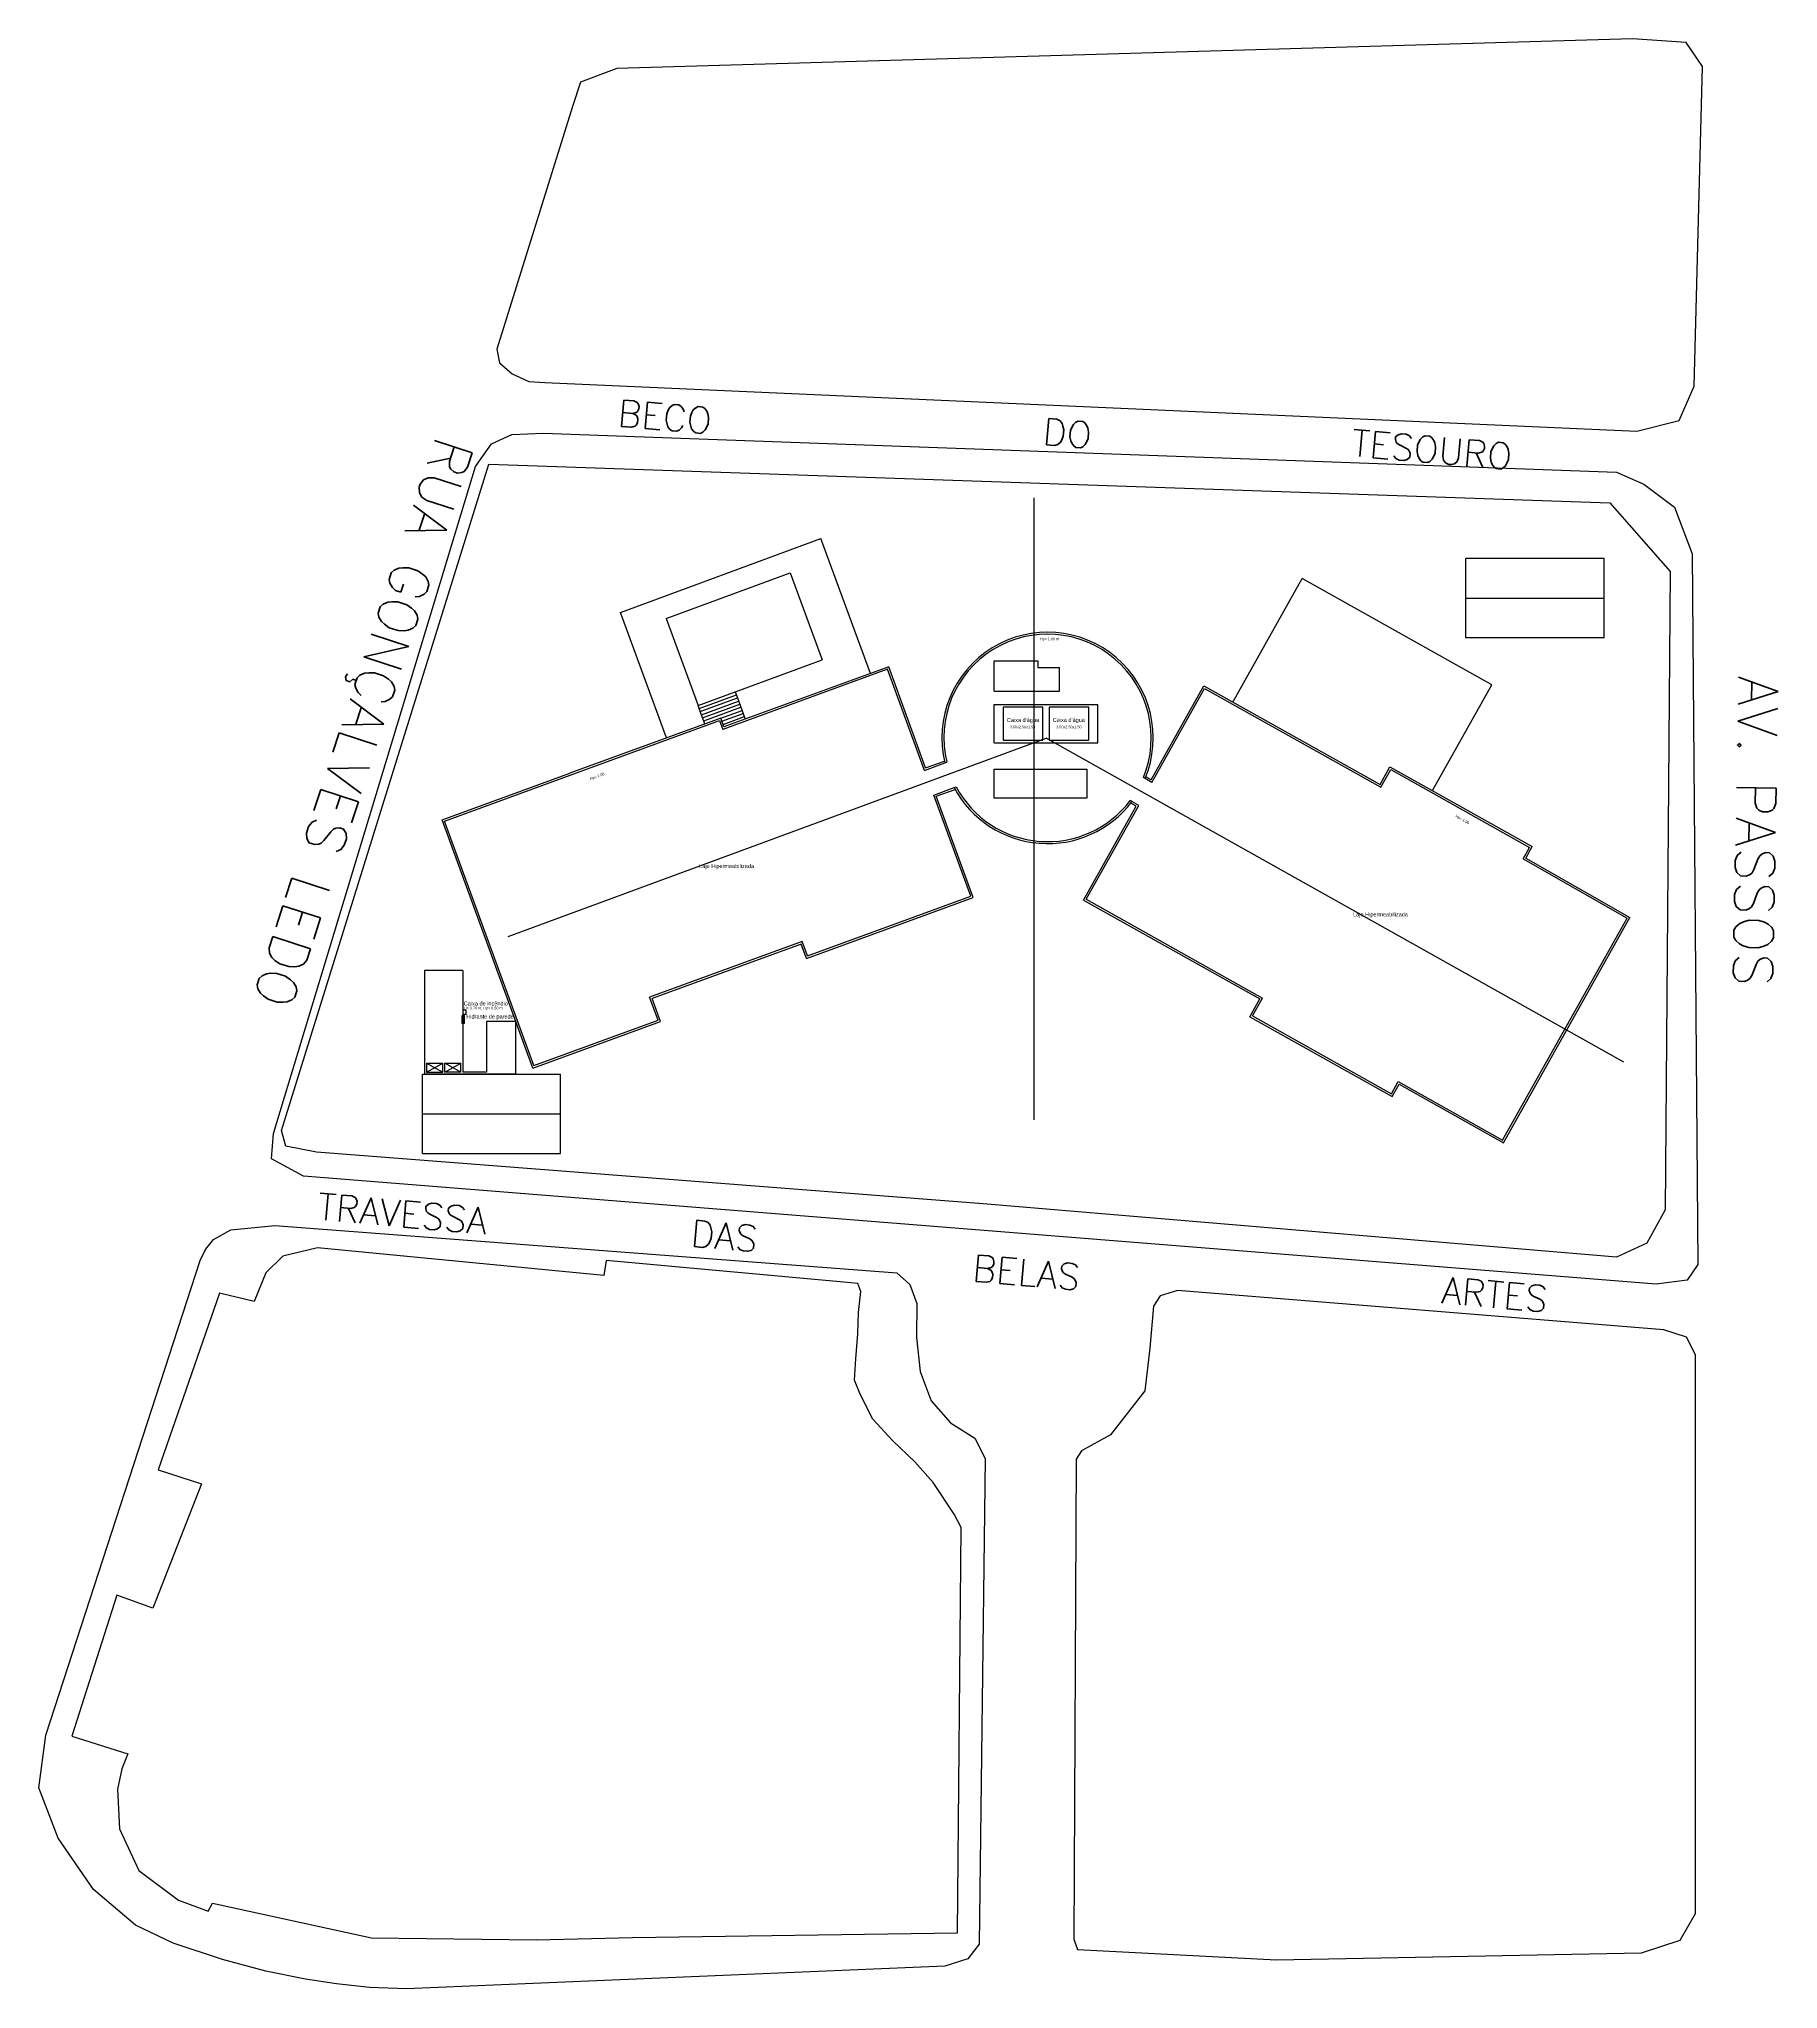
# Model space of a CAD drawing. Header units: millimetres. Extents: x -210 to 1173, y -437 to 320.
# Drawn here: x 324.8 to 456.4, y -333 to -185.4 of the extents above; entities that cross this region are included whole.
import ezdxf
from ezdxf.enums import TextEntityAlignment as Align

# ---------------------------------------------------------------- set-up
doc = ezdxf.new("R2010")
doc.units = ezdxf.units.MM
doc.header["$LTSCALE"] = 0.3
for name, color, linetype in [('330', 254, 'Continuous'), ('500', 254, 'Continuous'), ('551', 255, 'Continuous'), ('CORTE', 6, 'Continuous'), ('PISO', 1, 'Continuous'), ('TEXTOS', 2, 'Continuous'), ('VISTA', 2, 'Continuous')]:
    doc.layers.add(name, color=color, linetype=linetype)
doc.styles.add('2MM 1_100', font='ARIAL.TTF', dxfattribs={"height": 0.2})
doc.styles.add('3MM 1_100', font='ARIAL.TTF', dxfattribs={"height": 0.3})
doc.styles.add('ROMANS', font='romans.shx')

msp = doc.modelspace()

# ---------------------------------------------------------------- linework, layer by layer
for p, q in [((400.102, -267.216), (400.102, -220.148)), ((360.284, -253.329), (400.994, -238.329)), ((444.714, -262.849), (401.002, -238.329))]:
    msp.add_line(p, q)
at = {"layer": '330'}
for points in [[(358.824, -217.601, 0), (443.646, -220.518, 0), (448.214, -225.715, 0), (447.84, -274.023, 0), (446.452, -276.543, 0), (444.16, -277.6, 0), (396.243, -273.563, 0), (345.782, -269.649, 0), (343.453, -269.214, 0), (343.14, -268.022, 0)], [(394.299, -328.735, 0), (394.562, -298.063, 0), (394.038, -297.058, 0), (392.439, -294.643, 0), (391.053, -293.092, 0), (389.357, -291.485, 0), (387.88, -289.867, 0), (386.934, -287.981, 0), (386.483, -286.897, 0), (386.607, -285.295, 0), (386.744, -283.408, 0), (386.808, -281.793, 0), (386.978, -280.209, 0), (386.753, -279.597, 0), (385.697, -279.501, 0), (367.693, -277.866, 0), (367.531, -278.983, 0), (345.844, -276.895, 0), (343.228, -277.538, 0), (341.94, -278.8, 0), (341.056, -280.956, 0), (338.439, -280.324, 0), (333.79, -293.686, 0), (337.078, -294.748, 0), (333.395, -304.152, 0), (330.676, -303.17, 0), (327.267, -313.838, 0), (331.504, -315.19, 0), (331.057, -316.325, 0), (330.724, -317.858, 0), (330.875, -320.862, 0), (332.334, -324.006, 0), (335.337, -326.254, 0), (337.593, -327.101, 0), (337.912, -326.495, 0), (349.945, -329.111, 0), (362.423, -329.263, 0), (369.684, -329.078, 0)]]:
    msp.add_polyline3d(points, close=True, dxfattribs=at)
at = {"layer": '500'}
for points in [[(362.946, -215.244, 0), (444.159, -218.208, 0), (446.227, -219.1, 0), (448.547, -220.839, 0), (449.896, -224.38, 0), (450.323, -278.151, 0), (449.496, -279.354, 0), (447.162, -279.656, 0), (344.794, -271.466, 0), (342.385, -270.153, 0), (342.529, -268.247, 0), (357.807, -217.767, 0), (359.016, -216.046, 0), (360.57, -215.347, 0)], [(336.978, -277.855, 0), (337.383, -277.025, 0), (337.978, -276.257, 0), (339.306, -275.536, 0), (342.622, -275.216, 0), (389.699, -278.791, 0), (390.669, -279.668, 0), (391.204, -281.117, 0), (391.191, -283.683, 0), (391.463, -286.263, 0), (392.302, -288.482, 0), (393.752, -290.144, 0), (395.608, -291.308, 0), (396.38, -292.838, 0), (395.926, -329.575, 0), (395.077, -330.695, 0), (393.324, -331.242, 0), (352.592, -332.98, 0), (349.79, -332.855, 0), (347.292, -332.58, 0), (344.94, -332.232, 0), (341.935, -331.633, 0), (338.674, -330.753, 0), (334.922, -329.502, 0), (332.087, -328.154, 0), (328.91, -325.442, 0), (326.234, -321.562, 0), (324.78, -317.767, 0), (325.302, -313.767, 0)], [(410.936, -280.127, 0), (409.623, -280.533, 0), (409.131, -281.308, 0), (408.831, -284.482, 0), (408.453, -287.722, 0), (405.863, -291.054, 0), (403.665, -292.255, 0), (403.276, -292.877, 0), (403.103, -329.219, 0), (403.378, -329.979, 0), (418.439, -330.77, 0), (446.051, -330.241, 0), (448.965, -329.295, 0), (450.125, -327.255, 0), (450.138, -284.98, 0), (449.445, -283.663, 0), (447.729, -283.11, 0)]]:
    msp.add_polyline3d(points, close=True, dxfattribs=at)
at = {"layer": '551', "color": 250}
msp.add_polyline3d([(363.057, -211.419, 0), (445.701, -215.094, 0), (448.903, -214.29, 0), (450.035, -211.683, 0), (450.673, -187.498, 0), (449.438, -185.695, 0), (445.364, -185.423, 0), (368.503, -187.659, 0), (365.755, -188.702, 0), (365.15, -190.526, 0), (359.434, -208.889, 0), (359.624, -209.926, 0), (360.59, -210.758, 0), (361.849, -211.329, 0)], close=True, dxfattribs=at)
at = {"layer": 'CORTE'}
msp.add_line((356.849, -256.062), (356.849, -256.062), dxfattribs=at)
at = {"layer": 'PISO'}
for p, q in [((368.778, -228.813), (383.947, -223.232)), ((387.698, -233.426), (383.947, -223.232)), ((432.764, -230.726), (432.764, -224.726)), ((443.214, -224.726), (432.764, -224.726)), ((443.214, -230.726), (443.214, -224.726)), ((372.234, -229.283), (381.619, -225.83)), ((381.619, -225.83), (384.036, -232.399)), ((415.123, -235.594), (420.368, -226.242)), ((434.715, -234.288), (420.368, -226.242)), ((432.764, -227.726), (443.214, -227.726)), ((372.272, -238.31), (368.778, -228.813)), ((372.234, -229.283), (374.652, -235.853)), ((443.214, -230.726), (432.764, -230.726)), ((374.652, -235.853), (384.036, -232.399)), ((430.224, -242.297), (434.715, -234.288)), ((374.824, -236.322), (374.652, -235.853)), ((374.738, -236.087), (377.553, -235.051)), ((374.824, -236.322), (377.64, -235.286)), ((374.911, -236.557), (377.726, -235.521)), ((374.997, -236.791), (377.812, -235.755)), ((375.083, -237.026), (377.899, -235.99)), ((377.467, -234.817), (377.64, -235.286)), ((377.64, -235.286), (378.227, -236.882)), ((375.167, -237.253), (374.824, -236.322)), ((376.375, -236.817), (377.985, -236.224)), ((376.461, -237.051), (378.071, -236.459)), ((376.548, -237.286), (378.158, -236.694)), ((353.799, -263.762), (364.249, -263.762)), ((353.799, -269.762), (353.799, -263.762)), ((364.249, -269.762), (364.249, -263.762)), ((353.799, -266.762), (364.249, -266.762)), ((353.799, -269.762), (364.249, -269.762))]:
    msp.add_line(p, q, dxfattribs=at)
at = {"layer": 'VISTA'}
for p, q in [((388.993, -233.113), (376.526, -237.662)), ((389.083, -232.92), (376.615, -237.47)), ((391.787, -240.769), (388.993, -233.113)), ((391.877, -240.577), (389.083, -232.92)), ((397.063, -232.479), (400.363, -232.479)), ((397.063, -234.779), (397.063, -232.479)), ((400.363, -232.479), (400.363, -232.979)), ((400.363, -232.979), (402.013, -232.979)), ((402.013, -234.779), (402.013, -232.979)), ((408.946, -241.475), (412.931, -234.366)), ((409.003, -241.679), (412.989, -234.57)), ((412.931, -234.366), (426.263, -241.842)), ((412.989, -234.57), (426.321, -242.046)), ((397.063, -234.779), (402.013, -234.779)), ((397.063, -235.779), (404.913, -235.779)), ((397.063, -238.679), (397.063, -235.779)), ((397.363, -235.779), (397.363, -235.779)), ((404.913, -238.679), (404.913, -235.779)), ((355.478, -244.598), (376.286, -237.005)), ((376.374, -236.813), (364.962, -240.978)), ((376.286, -237.005), (376.526, -237.662)), ((376.615, -237.47), (376.374, -236.813)), ((397.063, -238.679), (404.913, -238.679)), ((404.913, -238.679), (404.913, -238.679)), ((391.787, -240.769), (393.33, -240.206)), ((391.877, -240.577), (393.296, -240.059)), ((393.33, -240.206), (393.472, -240.154)), ((426.263, -241.842), (427.017, -240.499)), ((427.017, -240.499), (437.785, -246.538)), ((355.286, -244.508), (364.962, -240.978)), ((397.065, -242.879), (397.065, -240.679)), ((397.068, -240.679), (404.065, -240.679)), ((404.065, -240.679), (404.065, -242.879)), ((408.486, -241.389), (408.354, -241.315)), ((409.003, -241.679), (408.486, -241.389)), ((408.946, -241.475), (408.543, -241.249)), ((426.321, -242.046), (427.074, -240.703)), ((427.074, -240.703), (437.581, -246.595)), ((392.492, -242.641), (394.043, -242.074)), ((395.293, -250.294), (392.492, -242.641)), ((392.685, -242.73), (394.115, -242.207)), ((395.486, -250.384), (392.685, -242.73)), ((394.043, -242.074), (394.185, -242.022)), ((404.062, -242.879), (397.068, -242.879)), ((404.023, -250.521), (408.011, -243.412)), ((407.492, -243.125), (407.359, -243.051)), ((407.806, -243.471), (407.399, -243.245)), ((408.011, -243.412), (407.492, -243.125)), ((362.142, -263.297), (355.286, -244.508)), ((362.231, -263.104), (355.478, -244.598)), ((403.818, -250.578), (407.806, -243.471)), ((437.099, -247.455), (437.581, -246.595)), ((437.099, -247.455), (444.954, -251.95)), ((437.302, -247.399), (437.785, -246.538)), ((437.302, -247.399), (445.158, -251.893)), ((382.851, -254.994), (395.486, -250.384)), ((382.94, -254.802), (395.293, -250.294)), ((403.818, -250.578), (417.163, -258.062)), ((404.023, -250.521), (417.368, -258.005)), ((435.538, -268.741), (444.954, -251.95)), ((435.595, -268.945), (445.158, -251.893)), ((382.546, -253.722), (370.991, -257.938)), ((382.94, -254.802), (382.546, -253.722)), ((382.456, -253.914), (371.183, -258.028)), ((382.851, -254.994), (382.456, -253.914)), ((356.849, -255.906), (353.949, -255.906)), ((353.949, -255.906), (353.949, -263.762)), ((356.849, -255.906), (356.849, -263.612)), ((371.625, -259.676), (370.991, -257.938)), ((371.818, -259.766), (371.183, -258.028)), ((416.409, -259.407), (417.163, -258.062)), ((416.613, -259.349), (417.368, -258.005)), ((356.969, -259.311), (356.799, -259.311)), ((356.799, -259.911), (356.799, -259.311)), ((356.969, -259.911), (356.969, -259.311)), ((362.231, -263.104), (371.625, -259.676)), ((416.409, -259.407), (427.183, -265.448)), ((416.613, -259.349), (427.125, -265.244)), ((356.969, -259.911), (356.799, -259.911)), ((360.849, -259.762), (358.649, -259.762)), ((358.649, -259.762), (358.649, -263.612)), ((360.849, -259.762), (360.849, -263.762)), ((362.142, -263.297), (371.818, -259.766)), ((360.849, -263.762), (353.949, -263.762)), ((354.099, -262.912), (354.099, -263.612)), ((354.099, -262.912), (355.349, -263.612)), ((354.099, -262.912), (355.349, -262.912)), ((354.099, -263.612), (355.349, -262.912)), ((354.099, -263.612), (355.306, -263.612)), ((355.349, -263.612), (355.349, -262.912)), ((355.499, -262.912), (356.699, -262.912)), ((355.499, -263.612), (355.499, -262.912)), ((356.699, -263.612), (355.499, -262.912)), ((355.499, -263.612), (356.699, -262.912)), ((356.699, -263.612), (355.499, -263.612)), ((356.699, -263.612), (356.699, -262.912)), ((358.649, -263.612), (356.849, -263.612)), ((427.125, -265.244), (427.646, -264.315)), ((427.182, -265.448), (427.705, -264.516)), ((427.183, -265.448), (427.704, -264.519)), ((427.646, -264.315), (435.538, -268.741)), ((427.704, -264.519), (435.595, -268.945))]:
    msp.add_line(p, q, dxfattribs=at)
for points in [[(397.738, -238.479), (400.738, -238.479), (400.738, -235.979), (397.738, -235.979)], [(401.238, -238.479), (404.238, -238.479), (404.238, -235.979), (401.238, -235.979)], [(356.849, -259.211), (357.099, -259.211), (357.099, -258.911), (356.849, -258.911)]]:
    msp.add_lwpolyline(points, close=True, dxfattribs=at)
for radius, start, end in [(8, 337.36457, 193.70714), (7.85, 337.4915, 193.58547), (8, 208.06212, 323.00197), (7.85, 208.21546, 322.84824)]:
    msp.add_arc((401.102, -238.31), radius, start, end, dxfattribs=at)

# ---------------------------------------------------------------- texts
at = {"layer": '551', "color": 250, "style": 'ROMANS'}
for s, height, rotation, p in [('BECO', 2, 354.95307, (368.51, -214.706)), ('DO', 2, 354.95307, (400.685, -216.104)), ('TESOURO', 2, 354.95307, (424.045, -216.961)), ('RUA GONÇALVES LEDO', 3, 251.95307, (354.865, -215.312)), ('AV. PASSOS', 3, 268.95307, (453.402, -233.581)), ('TRAVESSA', 2, 354.95307, (345.803, -274.747)), ('DAS', 2, 354.95307, (374.048, -276.776)), ('BELAS', 2, 354.95307, (395.366, -279.407)), ('ARTES', 2, 354.95307, (430.845, -281.07))]:
    msp.add_text(s, height=height, rotation=rotation, dxfattribs=at).set_placement(p)
at = {"layer": 'TEXTOS'}
for s, height, style, p in [('Hp= 1.00 m', 0.2, '2MM 1_100', (401.258, -230.815)), ("Caixa d'água", 0.3, '3MM 1_100', (399.241, -236.956)), ('3.00x2.50x1.50', 0.2, '2MM 1_100', (399.213, -237.477)), ("Caixa d'água", 0.3, '3MM 1_100', (402.713, -236.947)), ('3.00x2.50x1.50', 0.2, '2MM 1_100', (402.713, -237.477)), ('Laje Hipermeabilizada', 0.3, '3MM 1_100', (376.814, -248.013)), ('Laje Hipermeabilizada', 0.3, '3MM 1_100', (426.301, -251.668)), ('Caixa de incêndio', 0.3, '3MM 1_100', (358.593, -258.407)), ('H= 0.70 m, Hp= 0.50 m', 0.2, '2MM 1_100', (358.407, -258.752)), ('Hidrante de parede', 0.3, '3MM 1_100', (358.909, -259.394))]:
    msp.add_text(s, height=height, dxfattribs=dict(at, style=style)).set_placement(p, align=Align.MIDDLE_CENTER)
at = {"layer": 'TEXTOS', "style": '2MM 1_100'}
for rotation, p in [(20.59697, (367.02, -241.213)), (329.97069, (432.498, -244.487))]:
    msp.add_text('Hp= 1.00', height=0.2, rotation=rotation, dxfattribs=at).set_placement(p, align=Align.MIDDLE_CENTER)

doc.saveas('drawing.dxf')
